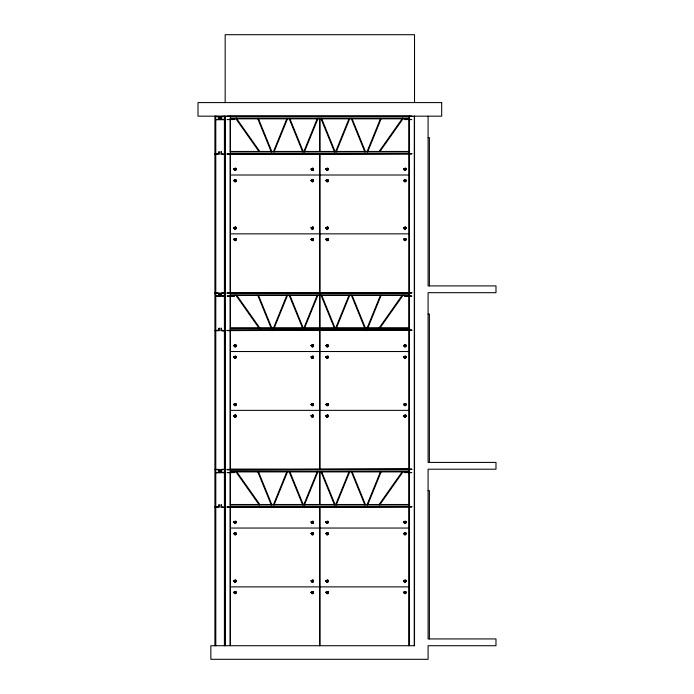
<?xml version="1.0" encoding="UTF-8"?>
<svg xmlns="http://www.w3.org/2000/svg" width="694" height="694" viewBox="0 0 694 694"><rect width="100%" height="100%" fill="white"/><g stroke="black" fill="none" stroke-linecap="round" stroke-linejoin="round"><path stroke-width="1.04" d="M230.321 116.176L230.261 645.724L230.261 507.097M409.148 116.176L409.087 645.724L409.087 507.097M414.249 645.724L414.309 116.176M234.537 169.614C235.57 167.67 236.454 170.004 234.372 169.657C234.451 166.768 237.808 170.733 234.52 169.804M235.847 181.056L234.763 180.223M234.945 180.024C233.384 180.934 237.183 181.915 235.856 180.214C233.921 179.035 233.939 182.418 235.856 181.247M236.107 357.436C234.425 354.747 233.93 359.301 236.003 357.61M234.572 415.697L235.691 416.565M235.804 534.154C234.589 531.856 234.095 534.727 236.012 534.128C235.925 531.248 232.568 535.213 235.856 534.285M313.029 180.249L311.901 181.117L313.089 180.284M312.352 227.641C315.007 229.41 310.565 228.022 312.361 227.641M312.361 240.055L311.866 239.76L312.951 239.057M313.185 239.048L312.994 240.202L311.701 239.933M312.768 346.514L313.141 345.933L312.352 345.326M312.352 404.16C315.024 405.947 310.556 404.533 312.361 404.16M311.701 404.281C313.775 402.659 313.757 406.623 311.701 405.01M326.674 415.697L327.794 416.565M311.953 534.207L313.15 533.374L312.014 534.25M327.854 581.086C324.844 579.264 328.514 583.845 327.759 580.531M326.674 581.294L327.048 581.667L327.863 581.086M326.371 592.416C327.958 595.348 328.73 590.065 326.345 592.607M405.712 180.596L405.339 180.223L404.524 180.804M405.339 346.514C401.817 345.69 407.786 344.285 405.339 346.514M404.186 592.416C405.869 595.096 406.354 590.551 404.281 592.242M273.453 151.648L287.038 118.24M273.974 152.081L287.568 118.674M303.825 151.648L317.41 118.24M304.345 152.081L317.939 118.674M335.636 151.648L349.221 118.24M336.165 152.081L349.75 118.674M273.453 328.167L286.639 295.748M287.568 295.193L273.176 330.561L272.135 330.552L257.734 295.193M367.065 151.648L380.65 118.24M367.594 152.081L381.18 118.674M303.825 328.167L317.011 295.748M317.939 295.193L303.547 330.561L303.035 330.136M335.636 328.167L348.822 295.748M349.75 295.193L335.367 330.561L334.846 330.136M273.453 504.685L287.038 471.278M273.974 505.119L287.568 471.712M367.065 328.167L380.251 295.748M366.796 330.561L381.18 295.193M303.825 504.685L317.41 471.278M304.345 505.119L317.939 471.712M335.636 504.685L349.221 471.278M336.165 505.119L349.75 471.712M367.065 504.685L380.65 471.278M367.594 505.119L381.18 471.712M311.71 168.92L311.71 169.657M311.71 180.362L311.71 181.091M327.542 168.781C324.749 170.308 329.06 169.57 327.533 168.781M327.863 180.804L327.039 180.223L326.674 180.596M311.71 227.762L311.71 228.491M311.71 239.204L311.71 239.933M312.352 240.055L313.176 239.239L311.849 239.048M327.958 239.048C324.367 238.294 328.609 242.024 327.958 239.048M234.372 415.723C239.465 419.679 232.386 411.95 235.682 416.565M311.71 345.439L311.71 346.167M404.533 168.85L405.756 169.614L404.524 168.85M311.71 356.881L311.71 357.61M327.542 345.3C324.749 346.913 329.077 346.002 327.533 345.3M311.71 404.281L311.71 405.01M405.912 228.491L405.764 227.615L404.428 227.606L404.428 228.647L405.921 228.491L405.339 228.829M405.764 239.048C402.173 238.294 406.424 242.024 405.764 239.048M311.71 415.723L311.71 416.452L312.361 416.565M404.854 345.3L404.533 345.725M311.901 521.931L313.15 522.712L312.014 521.836M404.524 345.725L405.756 346.132L404.845 345.3M311.71 533.4L311.71 534.128M327.854 522.244L327.455 521.836L326.674 522.712M311.71 580.8L311.71 581.529M404.524 416.53L405.747 415.758L404.524 416.166M311.71 592.242L311.71 592.971M404.524 581.086L405.348 581.667L405.712 581.294M404.533 592.685L404.854 593.11M404.845 593.11L405.712 592.216L404.524 592.685M234.572 293.224L234.936 292.721M379.019 151.613L402.728 117.963M380.078 151.335L403.162 118.57M261.083 329.988L260.718 330.5L235.76 295.089M378.404 329.017L402.104 295.366M403.162 295.089L378.204 330.509L377.84 329.988M379.019 504.642L402.104 471.885M379.453 505.258L403.162 471.608M219.356 117.399L220.839 117.399M214.906 116.358L219.356 116.358L219.191 119.168L215.652 119.698L224.544 119.698M214.906 154.042L218.454 153.66L218.61 151.891L219.356 151.604L219.356 154.189L214.906 154.189M219.356 293.918L220.839 293.918M214.906 292.877L219.356 292.877L219.191 295.687L215.652 296.217L224.544 296.217M214.906 330.561L218.454 330.179L218.61 328.409L219.356 328.115L219.356 330.708L214.906 330.708M219.356 470.437L220.839 470.437M214.906 469.396L219.356 469.396L219.191 472.206L215.652 472.735L224.544 472.735M214.906 507.08L218.454 506.698L218.61 504.928L219.356 504.633L219.356 507.219L214.906 507.219M234.624 228.205C234.858 229.74 236.888 226.235 234.615 228.205L235.292 227.684M234.52 239.048C233.21 240.61 237.174 240.618 235.856 239.048M311.701 168.92C313.775 167.306 313.757 171.271 311.701 169.657M313.089 169.726L312.352 168.807M311.701 180.362C313.775 178.748 313.757 182.713 311.701 181.099M326.666 180.596L327.629 181.247L327.854 180.804M327.863 181.169C328.401 178.341 324.783 182.106 327.785 181.212M326.622 227.615C326.839 231.302 329.546 226.513 327.048 227.424M326.666 228.257L327.863 227.684M404.533 180.804L404.854 181.238L405.721 180.596M235.752 357.688L234.563 356.855L235.682 357.731M405.721 239.439L404.524 240.011M311.701 345.439C312.985 343.998 314.391 346.818 312.274 346.514M311.701 356.881C313.775 355.259 313.757 359.232 311.701 357.618M326.666 356.855L327.863 357.323M326.666 357.115L327.629 357.766L327.854 357.323M327.958 357.766C328.21 354.703 324.887 358.737 327.785 357.731M311.701 415.715C313.775 414.101 313.757 418.066 311.701 416.452M312.352 416.565L313.089 415.645L311.901 416.478M326.666 404.776L327.542 404.134L327.854 404.567M404.533 357.323L404.854 357.757L405.721 357.115M405.721 405.036L404.524 404.567M235.752 593.049L234.563 592.216L235.682 593.084M311.701 521.957C313.775 520.335 313.766 524.3 311.701 522.695M311.953 521.879L311.71 522.686M311.701 533.4C313.775 531.778 313.757 535.742 311.701 534.128M326.666 533.374L327.863 533.842M327.854 534.207C328.809 531.483 324.272 534.909 327.958 534.285M311.701 580.791C313.775 579.178 313.757 583.142 311.701 581.529M311.701 592.234C313.775 590.62 313.757 594.585 311.701 592.971M326.666 581.294L327.863 580.722M326.666 592.216L327.464 593.084L327.854 592.685M404.524 522.244L405.756 522.651L404.524 521.879M405.669 522.764C406.597 520.032 402.095 523.476 405.764 522.842M405.721 533.634L404.524 534.207M404.428 580.644L404.628 581.798L406.042 581.164L404.628 580.522L405.721 581.294M303.946 153.721L303.157 153.721M335.766 153.721L334.968 153.721M256.945 293.224L257.457 292.807M288.886 292.807L287.845 292.807M320.194 293.224L320.697 292.807M304.076 330.136L303.564 330.552L289.164 295.193M351.069 292.807L350.036 292.807M335.887 330.136L335.376 330.552L320.984 295.193M235.084 228.569L235.752 228.048M326.666 228.517L327.863 228.048M404.524 239.647L405.6 239.083M312.421 357.688C314.868 356.048 310.608 357.367 312.352 357.731M311.953 416.166L312.63 415.645M312.421 416.53L313.089 416.01M327.863 404.567L326.666 405.036M404.524 357.323L405.721 356.855M327.863 522.244L326.666 522.712M312.352 593.084C314.963 591.644 310.686 592.234 312.283 593.309M404.524 533.842L405.721 533.374M234.52 239.048L235.856 239.048M235.682 240.055L234.563 239.178L235.691 240.055M311.849 227.606C314.044 226.435 313.497 230.078 311.701 228.491M404.524 227.684L405.721 228.257M235.431 346.514C237.964 344.875 232.412 344.857 234.945 346.514M235.691 345.326L234.563 346.193L235.682 345.326M404.524 404.203L405.721 404.776M327.958 581.676L327.29 581.893M313.029 169.77L311.892 169.154L312.361 168.807M326.787 239.083L327.863 239.647M327.794 240.055L326.666 239.439M327.533 346.514C330.066 344.875 324.514 344.857 327.048 346.514M405.339 357.957C407.378 355.528 402.312 357.445 405.096 357.974M326.787 415.602L327.863 416.166M235.431 593.309C237.469 590.88 232.403 592.806 235.188 593.335M327.048 591.895L327.863 592.685M405.096 168.555C402.32 170.429 407.829 169.718 405.339 168.581M405.522 228.638L404.524 228.048M235.431 346.514L234.945 346.514M312.951 346.315L311.892 345.673L312.361 345.326M327.533 346.514L327.048 346.514M326.666 533.634L327.629 534.285L327.854 533.842M224.396 116.358L220.839 116.358L220.839 118.943L224.544 119.559M227.129 116.358L411.794 116.358M224.787 116.792C220.423 115.065 222.696 118.258 220.839 118.943M230.365 116.965L409.634 116.965M230.365 118.509L409.634 118.509M230.252 118.804L409.712 118.804M219.356 118.943C218.463 117.303 217.873 116.037 214.906 116.497M230.252 119.125L234.416 119.125M404.498 119.125L409.712 119.125M234.416 119.411L227.129 119.559L234.416 119.559L234.416 118.804M404.498 119.411L411.794 119.559L404.498 119.559L404.498 118.804M428.094 137.594L429.395 137.594L429.395 285.902M230.365 151.457L409.634 151.457M230.365 151.743L409.634 151.743M230.365 153.287L409.634 153.287M224.787 153.756C220.293 157.026 221.672 146.772 220.839 154.189L224.396 154.189M227.129 153.903L411.794 153.903M230.477 175.009L409.13 175.009M230.477 233.852L409.13 233.852M230.477 292.686L409.13 292.686L409.087 154.068M224.396 292.877L220.839 292.877L220.839 295.462L224.544 296.078M227.129 292.877L411.794 292.877M224.787 293.31C220.423 291.584 222.696 294.776 220.839 295.462M230.365 293.484L409.634 293.484M230.365 295.028L409.634 295.028M230.252 295.323L409.712 295.323M219.356 295.462C218.463 293.822 217.873 292.556 214.906 293.015M230.252 295.644L234.416 295.644M404.498 295.644L409.712 295.644M234.416 295.93L227.129 296.069L234.416 296.069L234.416 295.323M404.498 295.93L411.794 296.069L404.498 296.069L404.498 295.323M428.094 314.113L429.395 314.113L429.395 462.412M230.365 327.976L409.634 327.976M230.365 328.262L409.634 328.262M230.365 329.806L409.634 329.806M224.787 330.275C220.293 333.545 221.672 323.283 220.839 330.708L224.396 330.708M227.129 330.422L411.794 330.422M230.477 351.528L409.13 351.528M230.477 410.362L409.13 410.362M230.477 469.205L409.13 469.205L409.087 295.93M224.396 469.396L220.839 469.396L220.839 471.981L224.544 472.588M227.129 469.396L411.794 469.396M224.787 469.821C220.423 468.103 222.696 471.295 220.839 471.981M230.365 470.003L409.634 470.003M230.365 471.547L409.634 471.547M230.365 471.833L409.634 471.833M219.356 471.981C218.463 470.332 217.873 469.075 214.906 469.534M230.252 472.163L234.416 472.163M404.498 472.163L408.671 472.163M234.416 472.449L227.129 472.588L234.416 472.588L234.416 471.833M404.498 472.449L411.794 472.588L404.498 472.588L404.498 471.833M428.094 490.632L429.395 490.632L429.395 638.931M230.365 504.495L409.634 504.495M230.365 504.781L409.634 504.781M230.365 506.325L409.634 506.325M224.787 506.794C220.293 510.064 221.672 499.801 220.839 507.219L224.396 507.219M227.129 506.941L411.794 506.941M230.477 528.047L409.13 528.047M230.477 586.881L409.13 586.881M235.613 404.134C232.481 405.157 237.435 405.86 235.691 404.16M234.763 405.157L235.804 404.255M327.048 523.033C330.943 521.402 324.367 521.263 326.787 522.808M235.691 521.836L234.572 522.712M312.274 580.652C310.721 581.329 314.998 582.283 312.361 580.678M235.613 580.652L234.572 581.555L235.691 580.678M312.283 346.514L311.701 346.176M234.945 405.357L234.372 404.281L235.856 404.125M404.428 181.247C408.246 181.741 403.309 178.566 404.602 181.212M405.764 415.567C402.086 414.917 406.606 418.387 405.669 415.645M327.958 404.125C324.263 403.483 328.817 406.936 327.854 404.203M235.682 521.836C236.385 523.163 232.984 522.912 234.719 521.688C236.923 520.942 235.891 524.222 234.372 522.695M381.466 292.807L381.969 293.224M366.788 330.552L365.747 330.552L351.355 295.193M318.216 292.807L318.728 293.224M403.986 292.721L404.342 293.224M236.186 117.963L259.894 151.613M235.76 118.57L258.845 151.335M236.81 295.366L260.519 329.017M236.81 471.885L259.894 504.642M235.76 471.608L259.461 505.258M351.884 118.24L365.469 151.648M351.355 118.674L364.94 152.081M321.504 118.24L335.098 151.648M320.984 118.674L334.569 152.081M289.693 118.24L303.278 151.648M289.164 118.674L302.757 152.081M352.283 295.748L365.469 328.167M258.263 118.24L271.848 151.648M257.734 118.674L271.328 152.081M321.903 295.748L335.098 328.167M290.092 295.748L303.278 328.167M351.884 471.278L365.469 504.685M351.355 471.712L364.94 505.119M258.662 295.748L271.848 328.167M321.504 471.278L335.098 504.685M320.984 471.712L334.569 505.119M289.693 471.278L303.278 504.685M289.164 471.712L302.757 505.119M258.263 471.278L271.848 504.685M257.734 471.712L271.328 505.119M428.094 116.167L428.094 285.902L495.984 285.902L495.984 292.686L428.094 292.686L428.094 462.412L495.984 462.412L495.984 469.205L428.094 469.205L428.094 638.931L495.984 638.931L495.984 645.724L428.094 645.724L428.094 659.3L210.846 659.3L210.846 645.724L414.518 645.724L414.518 116.167M414.518 102.591L414.518 34.7L225.168 34.7L225.168 102.591M411.794 116.219L227.129 116.219M409.087 119.42L409.087 151.908M409.087 472.449L409.087 504.937M319.908 118.31L319.908 151.474M319.908 153.617L319.908 292.686M319.908 294.829L319.908 469.205M319.908 471.347L319.908 504.512M319.908 506.646L319.908 645.724M319.7 118.31L319.7 151.474M319.7 153.617L319.7 292.686M319.7 294.829L319.7 469.205M319.7 471.347L319.7 504.512M319.7 506.646L319.7 645.724M230.261 119.42L230.261 151.908M230.261 154.068L230.261 292.686M230.261 295.93L230.261 469.196M230.261 472.449L230.261 504.937M224.405 116.167L224.405 645.715M220.093 117.113L220.093 119.698M220.093 293.631L220.093 296.217M220.093 470.15L220.093 472.735M215.782 116.167L215.791 645.724M214.906 116.176L214.906 645.724M225.16 116.176L225.099 645.724L225.09 116.167M233.731 168.98C235.743 173.604 238.12 165.658 233.731 168.98M233.913 169.024C235.674 173.066 237.756 166.118 233.913 169.024M234.095 169.058C235.604 172.52 237.383 166.569 234.095 169.058M233.731 180.423C235.743 185.046 238.12 177.1 233.731 180.423M233.913 180.466C235.674 184.5 237.756 177.56 233.913 180.466M234.095 180.501C235.604 183.962 237.383 178.011 234.095 180.501M233.731 227.823C235.743 232.438 238.12 224.5 233.731 227.823M233.913 227.858C235.674 231.9 237.756 224.951 233.913 227.858M234.095 227.901C235.604 231.354 237.383 225.411 234.095 227.901M234.277 227.936C235.544 230.816 237.01 225.871 234.277 227.936M233.731 239.265C235.743 243.88 238.12 235.943 233.731 239.265M233.913 239.3C235.674 243.342 237.756 236.394 233.913 239.3M234.095 239.343C235.604 242.796 237.383 236.854 234.095 239.343M233.731 345.499C235.743 350.123 238.12 342.177 233.731 345.499M233.913 345.543C235.674 349.576 237.756 342.636 233.913 345.543M234.095 345.577C235.604 349.039 237.383 343.088 234.095 345.577M233.731 356.942C235.743 361.557 238.12 353.619 233.731 356.942M233.913 356.976C235.674 361.019 237.756 354.07 233.913 356.976M234.095 357.02C235.604 360.481 237.383 354.53 234.095 357.02M233.731 404.342C235.743 408.957 238.12 401.019 233.731 404.342M233.913 404.376C235.674 408.419 237.756 401.47 233.913 404.376M234.095 404.42C235.604 407.872 237.383 401.93 234.095 404.42M233.731 415.784C235.743 420.399 238.12 412.462 233.731 415.784M233.913 415.819C235.674 419.861 237.756 412.913 233.913 415.819M234.095 415.862C235.604 419.315 237.383 413.372 234.095 415.862M233.731 522.018C235.743 526.633 238.12 518.696 233.731 522.018M233.913 522.053C235.674 526.095 237.756 519.147 233.913 522.053M234.095 522.096C235.604 525.549 237.383 519.606 234.095 522.096M233.731 533.46C235.743 538.076 238.12 530.138 233.731 533.46M233.913 533.495C235.674 537.538 237.756 530.589 233.913 533.495M234.095 533.539C235.604 536.991 237.383 531.049 234.095 533.539M233.731 580.861C235.743 585.476 238.12 577.538 233.731 580.861M233.913 580.895C235.674 584.938 237.756 577.989 233.913 580.895M234.095 580.93C235.604 584.391 237.383 578.449 234.095 580.93M234.277 580.973C235.544 583.845 237.01 578.909 234.277 580.973M233.731 592.303C235.743 596.918 238.12 588.98 233.731 592.303M233.913 592.338C235.674 596.38 237.756 589.432 233.913 592.338M234.095 592.372C235.604 595.834 237.383 589.891 234.095 592.372M311.051 168.98C313.072 173.604 315.44 165.658 311.051 168.98M311.233 169.024C313.003 173.066 315.076 166.118 311.233 169.024M311.424 169.058C312.933 172.52 314.703 166.569 311.424 169.058M311.051 180.423C313.072 185.046 315.44 177.1 311.051 180.423M311.233 180.466C313.003 184.5 315.076 177.56 311.233 180.466M311.424 180.501C312.933 183.962 314.703 178.011 311.424 180.501M311.051 227.823C313.072 232.438 315.44 224.5 311.051 227.823M311.233 227.858C313.003 231.9 315.076 224.951 311.233 227.858M311.424 227.901C312.933 231.354 314.703 225.411 311.424 227.901M311.051 239.265C313.072 243.88 315.44 235.943 311.051 239.265M311.233 239.3C313.003 243.342 315.076 236.394 311.233 239.3M311.424 239.343C312.933 242.796 314.703 236.854 311.424 239.343M325.833 168.98C327.846 173.604 330.214 165.658 325.833 168.98M326.015 169.024C327.776 173.066 329.85 166.118 326.015 169.024M326.197 169.058C327.707 172.52 329.485 166.569 326.197 169.058M326.371 169.102C327.646 171.973 329.103 167.028 326.371 169.102M325.833 180.423C327.846 185.046 330.214 177.1 325.833 180.423M326.015 180.466C327.776 184.5 329.85 177.56 326.015 180.466M326.197 180.501C327.707 183.962 329.485 178.011 326.197 180.501M325.833 227.823C327.846 232.438 330.214 224.5 325.833 227.823M326.015 227.858C327.776 231.9 329.85 224.951 326.015 227.858M326.197 227.901C327.707 231.354 329.485 225.411 326.197 227.901M325.833 239.265C327.846 243.88 330.214 235.943 325.833 239.265M326.015 239.3C327.776 243.342 329.85 236.394 326.015 239.3M326.197 239.343C327.707 242.796 329.485 236.854 326.197 239.343M311.051 345.499C313.072 350.123 315.44 342.177 311.051 345.499M311.233 345.543C313.003 349.576 315.076 342.636 311.233 345.543M311.424 345.577C312.933 349.039 314.703 343.088 311.424 345.577M311.051 356.942C313.072 361.557 315.44 353.619 311.051 356.942M311.233 356.976C313.003 361.019 315.076 354.07 311.233 356.976M311.424 357.02C312.933 360.481 314.703 354.53 311.424 357.02M311.051 404.342C313.072 408.957 315.44 401.019 311.051 404.342M311.233 404.376C313.003 408.419 315.076 401.47 311.233 404.376M311.424 404.42C312.933 407.872 314.703 401.93 311.424 404.42M311.051 415.784C313.072 420.399 315.44 412.462 311.051 415.784M311.233 415.819C313.003 419.861 315.076 412.913 311.233 415.819M311.424 415.862C312.933 419.315 314.703 413.372 311.424 415.862M325.833 345.499C327.846 350.123 330.214 342.177 325.833 345.499M326.015 345.543C327.776 349.576 329.85 342.636 326.015 345.543M326.197 345.577C327.707 349.039 329.485 343.088 326.197 345.577M325.833 356.942C327.846 361.557 330.214 353.619 325.833 356.942M326.015 356.976C327.776 361.019 329.85 354.07 326.015 356.976M326.197 357.02C327.707 360.481 329.485 354.53 326.197 357.02M325.833 404.342C327.846 408.957 330.214 401.019 325.833 404.342M326.015 404.376C327.776 408.419 329.85 401.47 326.015 404.376M326.197 404.42C327.707 407.872 329.485 401.93 326.197 404.42M325.833 415.784C327.846 420.399 330.214 412.462 325.833 415.784M326.015 415.819C327.776 419.861 329.85 412.913 326.015 415.819M326.197 415.862C327.707 419.315 329.485 413.372 326.197 415.862M326.371 415.897C327.646 418.777 329.103 413.832 326.371 415.897M311.051 522.018C313.072 526.633 315.44 518.696 311.051 522.018M311.233 522.053C313.003 526.095 315.076 519.147 311.233 522.053M311.424 522.096C312.933 525.549 314.703 519.606 311.424 522.096M311.051 533.46C313.072 538.076 315.44 530.138 311.051 533.46M311.233 533.495C313.003 537.538 315.076 530.589 311.233 533.495M311.424 533.539C312.933 536.991 314.703 531.049 311.424 533.539M311.051 580.861C313.072 585.476 315.44 577.538 311.051 580.861M311.233 580.895C313.003 584.938 315.076 577.989 311.233 580.895M311.424 580.93C312.933 584.391 314.703 578.449 311.424 580.93M311.051 592.303C313.072 596.918 315.44 588.98 311.051 592.303M311.233 592.338C313.003 596.38 315.076 589.432 311.233 592.338M311.424 592.372C312.933 595.834 314.703 589.891 311.424 592.372M325.833 522.018C327.846 526.633 330.214 518.696 325.833 522.018M326.015 522.053C327.776 526.095 329.85 519.147 326.015 522.053M326.197 522.096C327.707 525.549 329.485 519.606 326.197 522.096M325.833 533.46C327.846 538.076 330.214 530.138 325.833 533.46M326.015 533.495C327.776 537.538 329.85 530.589 326.015 533.495M326.197 533.539C327.707 536.991 329.485 531.049 326.197 533.539M325.833 580.861C327.846 585.476 330.214 577.538 325.833 580.861M326.015 580.895C327.776 584.938 329.85 577.989 326.015 580.895M326.197 580.93C327.707 584.391 329.485 578.449 326.197 580.93M325.833 592.303C327.846 596.918 330.214 588.98 325.833 592.303M326.015 592.338C327.776 596.38 329.85 589.432 326.015 592.338M326.197 592.372C327.707 595.834 329.485 589.891 326.197 592.372M403.63 168.98C405.643 173.604 408.02 165.658 403.63 168.98M403.813 169.024C405.574 173.066 407.647 166.118 403.813 169.024M403.995 169.058C405.504 172.52 407.283 166.569 403.995 169.058M403.63 180.423C405.643 185.046 408.02 177.1 403.63 180.423M403.813 180.466C405.574 184.5 407.647 177.56 403.813 180.466M403.995 180.501C405.504 183.962 407.283 178.011 403.995 180.501M403.63 227.823C405.643 232.438 408.02 224.5 403.63 227.823M403.813 227.858C405.574 231.9 407.647 224.951 403.813 227.858M403.995 227.901C405.504 231.354 407.283 225.411 403.995 227.901M403.63 239.265C405.643 243.88 408.02 235.943 403.63 239.265M403.813 239.3C405.574 243.342 407.647 236.394 403.813 239.3M403.995 239.343C405.504 242.796 407.283 236.854 403.995 239.343M403.63 345.499C405.643 350.123 408.02 342.177 403.63 345.499M403.813 345.543C405.574 349.576 407.647 342.636 403.813 345.543M403.995 345.577C405.504 349.039 407.283 343.088 403.995 345.577M403.63 356.942C405.643 361.557 408.02 353.619 403.63 356.942M403.813 356.976C405.574 361.019 407.647 354.07 403.813 356.976M403.995 357.02C405.504 360.481 407.283 354.53 403.995 357.02M403.63 404.342C405.643 408.957 408.02 401.019 403.63 404.342M403.813 404.376C405.574 408.419 407.647 401.47 403.813 404.376M403.995 404.42C405.504 407.872 407.283 401.93 403.995 404.42M404.186 404.455C405.452 407.335 406.918 402.39 404.186 404.455M403.63 415.784C405.643 420.399 408.02 412.462 403.63 415.784M403.813 415.819C405.574 419.861 407.647 412.913 403.813 415.819M403.995 415.862C405.504 419.315 407.283 413.372 403.995 415.862M403.63 522.018C405.643 526.633 408.02 518.696 403.63 522.018M403.813 522.053C405.574 526.095 407.647 519.147 403.813 522.053M403.995 522.096C405.504 525.549 407.283 519.606 403.995 522.096M403.63 533.46C405.643 538.076 408.02 530.138 403.63 533.46M403.813 533.495C405.574 537.538 407.647 530.589 403.813 533.495M403.995 533.539C405.504 536.991 407.283 531.049 403.995 533.539M404.186 533.573C405.452 536.453 406.918 531.509 404.186 533.573M403.63 580.861C405.643 585.476 408.02 577.538 403.63 580.861M403.813 580.895C405.574 584.938 407.647 577.989 403.813 580.895M403.995 580.93C405.504 584.391 407.283 578.449 403.995 580.93M403.63 592.303C405.643 596.918 408.02 588.98 403.63 592.303M403.813 592.338C405.574 596.38 407.647 589.432 403.813 592.338M403.995 592.372C405.504 595.834 407.283 589.891 403.995 592.372M441.679 102.591L198.016 102.591L198.016 116.167L441.679 116.167L441.679 102.591M411.794 153.617L227.129 154.042L411.794 153.617M411.794 292.729L227.129 293.163L411.794 292.729M411.794 330.127L227.129 330.561L411.794 330.127M411.794 469.248L227.129 469.682L411.794 469.248M411.794 506.646L227.129 507.08L411.794 506.646"/></g></svg>
